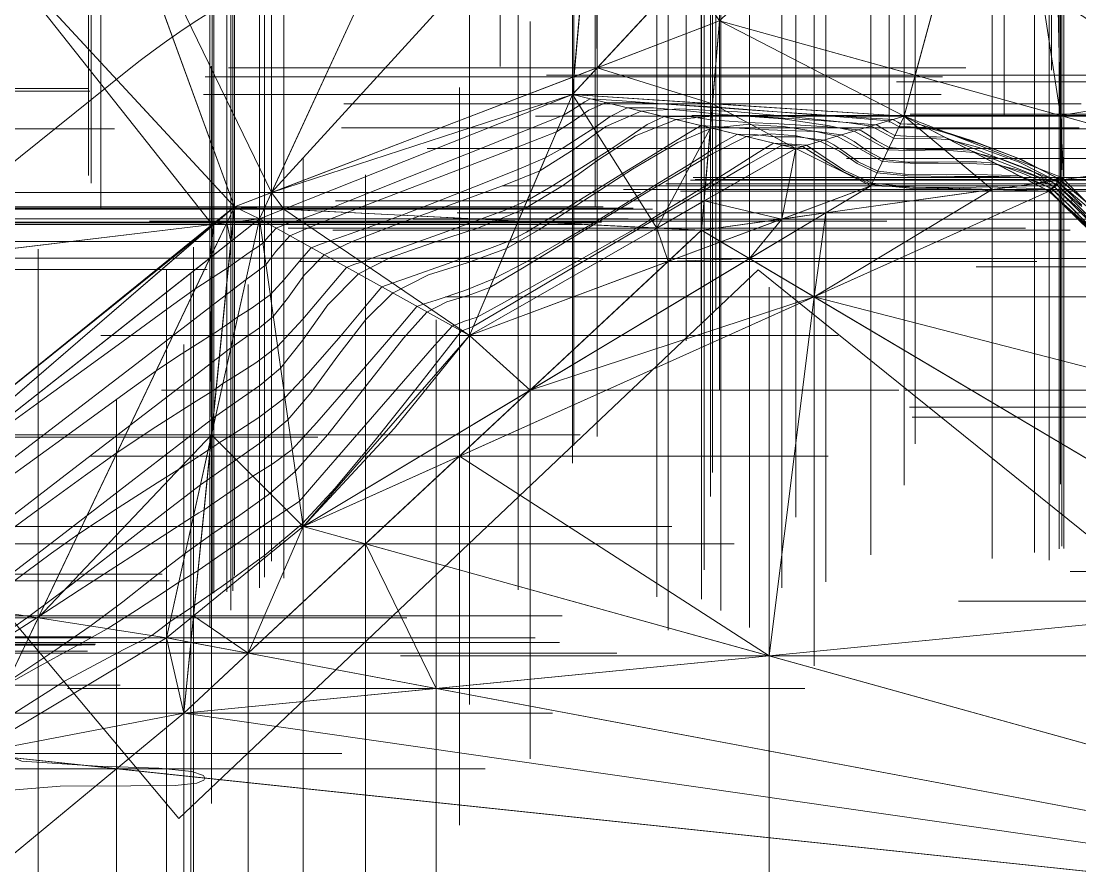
# Model space of a CAD drawing. Header units: metres. Extents: x 7511918 to 7512107, y 4692231 to 4692386.
# Drawn here: x 7511978.23 to 7511986.84, y 4692313.82 to 4692320.69 of the extents above; entities that cross this region are included whole.
import ezdxf

# ---------------------------------------------------------------- set-up
doc = ezdxf.new("R2010")
doc.units = ezdxf.units.M
for name, color, linetype, lineweight in [('E4', 36, 'Continuous', 0), ('germimi  modeli pikat', 1, 'Continuous', 0), ('germimi modeli izo hipse', 11, 'Continuous', 0), ('germimi modeli izo hipse krysore', 11, 'Continuous', 0), ('germimi modeli trek', 1, 'Continuous', 0), ('parcela', 7, 'Continuous', 0), ('terreni  pikat modelit', 133, 'Continuous', 0), ('terreni trek modelit', 132, 'Continuous', 0), ('Themel pllaka o3 ferizaj pikat', 30, 'Continuous', 0), ('vellimi  izo kryesore', 97, 'Continuous', 0), ('vellimi  pikat', 97, 'Continuous', 0), ('vellimi  trek', 97, 'Continuous', 0), ('vellimi izo themelore', 97, 'Continuous', 0)]:
    doc.layers.add(name, color=color, linetype=linetype, lineweight=lineweight)

msp = doc.modelspace()

# ---------------------------------------------------------------- linework, layer by layer
at = {"layer": 'E4'}
msp.add_polyline3d([(7512012.032, 4692334.332, 618.387), (7512009.997, 4692330.538, 619.22), (7512005.204, 4692322.547, 618.345), (7512001.173, 4692316.843, 617.406), (7511996.5451, 4692311.6091, 617.388), (7511995.663, 4692310.738, 617.385), (7511992.919, 4692313.141, 617.105), (7511988.848, 4692317.286, 617.154), (7511986.595, 4692319.31, 617.136), (7511985.142, 4692319.354, 617.124), (7511984.532, 4692319.659, 617.397), (7511981.876, 4692318.136, 617.237), (7511981.267, 4692317.383, 617.248), (7511980.523, 4692316.584, 617.059), (7511979.412, 4692315.677, 617.239), (7511977.839, 4692314.736, 616.985), (7511974.824, 4692312.406, 616.871), (7511973.327, 4692311.699, 616.822)], dxfattribs=at)
at = {"layer": 'germimi  modeli pikat', "color": 1, "linetype": 'Continuous', "lineweight": 0}
for p, q in [((7511982.714, 4692319.248, 611.042), (7511982.714, 4692320.948, 611.042)), ((7511985.413, 4692319.07, 611.097), (7511985.413, 4692320.77, 611.097)), ((7511984.532, 4692318.809, 617.397), (7511984.532, 4692320.509, 617.397)), ((7511985.142, 4692318.504, 617.124), (7511985.142, 4692320.204, 617.124)), ((7511986.6967, 4692318.5731, 611.118), (7511986.6967, 4692320.2731, 611.118)), ((7511986.595, 4692318.46, 617.136), (7511986.595, 4692320.16, 617.136)), ((7511981.864, 4692320.098, 611.042), (7511983.564, 4692320.098, 611.042)), ((7511980.168, 4692318.235, 611.116), (7511980.168, 4692319.935, 611.116)), ((7511984.563, 4692319.92, 611.097), (7511986.263, 4692319.92, 611.097)), ((7511983.682, 4692319.659, 617.397), (7511985.382, 4692319.659, 617.397)), ((7511985.8467, 4692319.4231, 611.118), (7511987.5467, 4692319.4231, 611.118)), ((7511984.292, 4692319.354, 617.124), (7511985.992, 4692319.354, 617.124)), ((7511985.745, 4692319.31, 617.136), (7511987.445, 4692319.31, 617.136)), ((7511979.318, 4692319.085, 611.116), (7511981.018, 4692319.085, 611.116)), ((7511981.876, 4692317.286, 617.237), (7511981.876, 4692318.986, 617.237)), ((7511981.026, 4692318.136, 617.237), (7511982.726, 4692318.136, 617.237)), ((7511980.523, 4692315.734, 617.059), (7511980.523, 4692317.434, 617.059)), ((7511979.673, 4692316.584, 617.059), (7511981.373, 4692316.584, 617.059)), ((7511979.412, 4692314.827, 617.239), (7511979.412, 4692316.527, 617.239)), ((7511978.562, 4692315.677, 617.239), (7511980.262, 4692315.677, 617.239)), ((7511976.989, 4692314.736, 616.985), (7511978.689, 4692314.736, 616.985))]:
    msp.add_line(p, q, dxfattribs=at)
at = {"layer": 'germimi modeli izo hipse', "color": 11, "linetype": 'Continuous', "lineweight": 0, "elevation": 615}
msp.add_lwpolyline([(7511978.0295, 4692315.667), (7511978.291, 4692315.8513), (7511978.6118, 4692316.0906), (7511979.018, 4692316.4037), (7511979.4101, 4692316.7086), (7511979.6884, 4692316.9232), (7511979.9342, 4692317.0963), (7511980.1707, 4692317.2603), (7511980.4, 4692317.4505), (7511980.5897, 4692317.6743), (7511980.8069, 4692317.9721), (7511981.0337, 4692318.2672), (7511981.2518, 4692318.4828), (7511981.5448, 4692318.6315), (7511981.859, 4692318.7269), (7511982.1786, 4692318.8445), (7511982.4413, 4692318.9977), (7511982.8052, 4692319.2328), (7511983.2045, 4692319.4892), (7511983.5735, 4692319.7066), (7511983.8463, 4692319.8246), (7511984.1286, 4692319.8539), (7511984.4307, 4692319.837), (7511984.6958, 4692319.7974), (7511984.8672, 4692319.7583), (7511985.0523, 4692319.6549), (7511985.2375, 4692319.5535), (7511985.5065, 4692319.5366), (7511985.8904, 4692319.5394), (7511986.1769, 4692319.5258), (7511986.3374, 4692319.4858), (7511986.4875, 4692319.4292), (7511986.6311, 4692319.3501), (7511986.8261, 4692319.1749), (7511987.1511, 4692318.8457)], dxfattribs=at)
at = {"layer": 'germimi modeli izo hipse krysore', "color": 11, "linetype": 'Continuous', "lineweight": 0}
for points, elevation in [([(7511977.647, 4692316.7421), (7511978.4261, 4692317.34), (7511979.2047, 4692317.9375), (7511979.8074, 4692318.4001), (7511980.0589, 4692318.593), (7511980.1411, 4692318.6517), (7511980.2208, 4692318.713), (7511980.3003, 4692318.8205), (7511980.4147, 4692318.9479), (7511980.6558, 4692319.0506), (7511981.169, 4692319.2494), (7511981.7786, 4692319.4815), (7511982.3089, 4692319.6841), (7511982.5844, 4692319.7946), (7511982.721, 4692319.8801), (7511982.8478, 4692319.9701), (7511982.9881, 4692320.0318), (7511983.2856, 4692320.0307), (7511983.8612, 4692319.996), (7511984.518, 4692319.9469), (7511985.0588, 4692319.9027), (7511985.2867, 4692319.8826), (7511985.3724, 4692319.8352), (7511985.4664, 4692319.8347), (7511985.5897, 4692319.8288), (7511985.733, 4692319.7899), (7511986.0262, 4692319.6973), (7511986.3742, 4692319.5648), (7511986.6818, 4692319.4065), (7511986.9441, 4692319.1812)], 612), ([(7511978.0154, 4692316.5605), (7511978.6233, 4692317.0276), (7511979.2287, 4692317.4933), (7511979.7076, 4692317.8616), (7511979.9354, 4692318.0364), (7511980.0546, 4692318.1203), (7511980.1693, 4692318.1999), (7511980.2805, 4692318.2922), (7511980.3963, 4692318.4392), (7511980.5307, 4692318.6281), (7511980.6937, 4692318.7929), (7511980.9164, 4692318.9002), (7511981.3019, 4692319.048), (7511981.7516, 4692319.2106), (7511982.1669, 4692319.3624), (7511982.4491, 4692319.4779), (7511982.7283, 4692319.6526), (7511982.9875, 4692319.8365), (7511983.2741, 4692319.9627), (7511983.5862, 4692319.9801), (7511984.0577, 4692319.956), (7511984.5603, 4692319.911), (7511984.9661, 4692319.8658), (7511985.1469, 4692319.8412), (7511985.2371, 4692319.7909), (7511985.3274, 4692319.7413), (7511985.4302, 4692319.7397), (7511985.6063, 4692319.7428), (7511985.7855, 4692319.7278), (7511986.0224, 4692319.6653), (7511986.3499, 4692319.5484), (7511986.6649, 4692319.3877), (7511986.897, 4692319.1881)], 613), ([(7511978.0743, 4692316.1424), (7511978.5513, 4692316.5081), (7511979.0884, 4692316.9223), (7511979.553, 4692317.2809), (7511979.8119, 4692317.4798), (7511979.9944, 4692317.6083), (7511980.17, 4692317.7301), (7511980.3403, 4692317.8713), (7511980.5175, 4692318.0965), (7511980.7231, 4692318.3856), (7511980.9727, 4692318.6379), (7511981.2346, 4692318.7728), (7511981.5751, 4692318.8912), (7511981.9498, 4692319.0137), (7511982.3139, 4692319.1612), (7511982.6349, 4692319.3535), (7511982.9299, 4692319.5683), (7511983.2285, 4692319.7626), (7511983.5602, 4692319.8937), (7511983.9738, 4692319.9309), (7511984.4256, 4692319.9001), (7511984.8064, 4692319.8426), (7511985.007, 4692319.7997), (7511985.1447, 4692319.7229), (7511985.2825, 4692319.6474), (7511985.4543, 4692319.6407), (7511985.7154, 4692319.6476), (7511985.9812, 4692319.6268), (7511986.2144, 4692319.5685), (7511986.4359, 4692319.4853), (7511986.648, 4692319.3689), (7511986.8585, 4692319.1853)], 614), ([(7511978.1128, 4692315.3133), (7511978.4953, 4692315.5691), (7511978.7917, 4692315.7734), (7511979.0558, 4692315.9703), (7511979.3042, 4692316.1649), (7511979.565, 4692316.3666), (7511979.7813, 4692316.5201), (7511980.0092, 4692316.6749), (7511980.2387, 4692316.8413), (7511980.4597, 4692317.0297), (7511980.7257, 4692317.3309), (7511981.0446, 4692317.7385), (7511981.3389, 4692318.1162), (7511981.5308, 4692318.3278), (7511981.6928, 4692318.41), (7511981.8666, 4692318.4628), (7511982.0433, 4692318.5278), (7511982.309, 4692318.6836), (7511982.7976, 4692318.9832), (7511983.3624, 4692319.3276), (7511983.8563, 4692319.618), (7511984.1324, 4692319.7555), (7511984.3349, 4692319.7778), (7511984.5383, 4692319.7603), (7511984.7274, 4692319.7169), (7511984.8872, 4692319.6379), (7511985.0326, 4692319.5363), (7511985.1925, 4692319.4596), (7511985.4419, 4692319.4356), (7511985.823, 4692319.4292), (7511986.184, 4692319.4293), (7511986.3727, 4692319.4247), (7511986.4974, 4692319.3871), (7511986.6142, 4692319.3314), (7511986.7623, 4692319.1915), (7511987.022, 4692318.9261)], 616), ([(7511978.1174, 4692315.0305), (7511978.5804, 4692315.3249), (7511979.0592, 4692315.5787), (7511979.2923, 4692315.6956), (7511979.3671, 4692315.7525), (7511979.4415, 4692315.81), (7511979.5744, 4692315.8986), (7511979.8631, 4692316.0958), (7511980.2105, 4692316.3498), (7511980.5195, 4692316.6088), (7511980.7845, 4692316.8959), (7511981.1192, 4692317.2981), (7511981.4504, 4692317.7131), (7511981.705, 4692318.0388), (7511981.8099, 4692318.1727), (7511981.8585, 4692318.1925), (7511981.9081, 4692318.2111), (7511982.1705, 4692318.3658), (7511982.7881, 4692318.7307), (7511983.5255, 4692319.1657), (7511984.1474, 4692319.5309), (7511984.4184, 4692319.6864), (7511984.5029, 4692319.6866), (7511984.5875, 4692319.6754), (7511984.6981, 4692319.6044), (7511984.914, 4692319.47), (7511985.1476, 4692319.3656), (7511985.4567, 4692319.3355), (7511985.9306, 4692319.3256), (7511986.3681, 4692319.3252), (7511986.5684, 4692319.3237), (7511986.6246, 4692319.2802), (7511986.6785, 4692319.2312), (7511986.8948, 4692319.0204)], 617), ([(7511977.9467, 4692314.4233), (7511978.5463, 4692314.4697), (7511979.121, 4692314.4734), (7511979.4835, 4692314.4765), (7511979.6592, 4692314.4944), (7511979.7163, 4692314.5192), (7511979.724, 4692314.5366), (7511979.7117, 4692314.5585), (7511979.6191, 4692314.5906), (7511979.3483, 4692314.6173), (7511978.8492, 4692314.6347), (7511978.2351, 4692314.6736), (7511977.9319, 4692314.7916)], 617)]:
    msp.add_lwpolyline(points, dxfattribs=dict(at, elevation=elevation))
at = {"layer": 'germimi modeli trek', "color": 1, "linetype": 'Continuous', "lineweight": 0}
for points in [[(7511969.891, 4692322.577, 609.961), (7511973.892, 4692318.708, 610.159), (7511983.234, 4692325.844, 609.9)], [(7511983.21, 4692325.673, 610.945), (7511983.234, 4692325.844, 609.9), (7511973.892, 4692318.708, 610.159)], [(7511983.21, 4692325.673, 610.945), (7511973.892, 4692318.708, 610.159), (7511974.201, 4692318.371, 611.262)], [(7511974.201, 4692318.371, 611.262), (7511980.168, 4692319.085, 611.116), (7511983.21, 4692325.673, 610.945)], [(7511982.714, 4692320.098, 611.042), (7511983.21, 4692325.673, 610.945), (7511980.168, 4692319.085, 611.116)], [(7511986.591, 4692324.265, 611.156), (7511983.21, 4692325.673, 610.945), (7511982.714, 4692320.098, 611.042)], [(7511999.477, 4692317.611, 611.065), (7511986.95, 4692324.418, 610.082), (7511986.591, 4692324.265, 611.156)], [(7511986.591, 4692324.265, 611.156), (7511982.714, 4692320.098, 611.042), (7511985.413, 4692319.92, 611.097)], [(7511986.591, 4692324.265, 611.156), (7511985.413, 4692319.92, 611.097), (7511986.6967, 4692319.4231, 611.118)], [(7511986.591, 4692324.265, 611.156), (7511986.6967, 4692319.4231, 611.118), (7511990.212, 4692315.898, 611.247)], [(7511986.591, 4692324.265, 611.156), (7511990.212, 4692315.898, 611.247), (7511999.477, 4692317.611, 611.065)], [(7511981.876, 4692318.136, 617.237), (7511982.714, 4692320.098, 611.042), (7511980.168, 4692319.085, 611.116)], [(7511981.876, 4692318.136, 617.237), (7511984.532, 4692319.659, 617.397), (7511982.714, 4692320.098, 611.042)], [(7511984.532, 4692319.659, 617.397), (7511985.413, 4692319.92, 611.097), (7511982.714, 4692320.098, 611.042)], [(7511984.532, 4692319.659, 617.397), (7511985.142, 4692319.354, 617.124), (7511985.413, 4692319.92, 611.097)], [(7511985.142, 4692319.354, 617.124), (7511986.595, 4692319.31, 617.136), (7511985.413, 4692319.92, 611.097)], [(7511986.595, 4692319.31, 617.136), (7511986.6967, 4692319.4231, 611.118), (7511985.413, 4692319.92, 611.097)], [(7511981.876, 4692318.136, 617.237), (7511985.142, 4692319.354, 617.124), (7511984.532, 4692319.659, 617.397)], [(7511986.595, 4692319.31, 617.136), (7511990.212, 4692315.898, 611.247), (7511986.6967, 4692319.4231, 611.118)], [(7511985.142, 4692319.354, 617.124), (7511980.523, 4692316.584, 617.059), (7511986.595, 4692319.31, 617.136)], [(7511985.142, 4692319.354, 617.124), (7511981.876, 4692318.136, 617.237), (7511980.523, 4692316.584, 617.059)], [(7511986.595, 4692319.31, 617.136), (7511980.523, 4692316.584, 617.059), (7511992.919, 4692313.141, 617.105)], [(7511992.919, 4692313.141, 617.105), (7511990.212, 4692315.898, 611.247), (7511986.595, 4692319.31, 617.136)], [(7511980.168, 4692319.085, 611.116), (7511974.201, 4692318.371, 611.262), (7511976.434, 4692316.14, 611.291)], [(7511979.412, 4692315.677, 617.239), (7511980.168, 4692319.085, 611.116), (7511976.434, 4692316.14, 611.291)], [(7511979.412, 4692315.677, 617.239), (7511980.523, 4692316.584, 617.059), (7511980.168, 4692319.085, 611.116)], [(7511980.523, 4692316.584, 617.059), (7511981.876, 4692318.136, 617.237), (7511980.168, 4692319.085, 611.116)], [(7511980.523, 4692316.584, 617.059), (7511979.412, 4692315.677, 617.239), (7511992.919, 4692313.141, 617.105)], [(7511977.839, 4692314.736, 616.985), (7511979.412, 4692315.677, 617.239), (7511976.434, 4692316.14, 611.291)], [(7511977.839, 4692314.736, 616.985), (7511992.919, 4692313.141, 617.105), (7511979.412, 4692315.677, 617.239)], [(7511977.839, 4692314.736, 616.985), (7511974.168, 4692310.615, 617.123), (7511992.919, 4692313.141, 617.105)]]:
    msp.add_3dface(points, dxfattribs=at)
at = {"layer": 'parcela', "elevation": 609.752}
msp.add_lwpolyline([(7512014.001, 4692331.061), (7512007.601, 4692322.736), (7511996.728, 4692308.593), (7511996.478, 4692308.808), (7511984.225, 4692318.67), (7511979.511, 4692314.209), (7511960.838, 4692336.459), (7511966.627, 4692340.808), (7511982.769, 4692353.148), (7511985.853, 4692355.253), (7512004.361, 4692337.945), (7512007.31, 4692335.187), (7512013.22, 4692331.467), (7512014.001, 4692331.061)], dxfattribs=at)
at = {"layer": 'terreni  pikat modelit', "color": 133, "linetype": 'Continuous', "lineweight": 0}
for p, q in [((7511983.911, 4692319.846, 617.448), (7511983.911, 4692321.546, 617.448)), ((7511979.964, 4692318.334, 617.566), (7511979.964, 4692320.034, 617.566)), ((7511983.766, 4692318.143, 617.973), (7511983.766, 4692319.843, 617.973)), ((7511979.114, 4692319.184, 617.566), (7511980.814, 4692319.184, 617.566)), ((7511982.916, 4692318.993, 617.973), (7511984.616, 4692318.993, 617.973)), ((7511976.793, 4692317.311, 617.22), (7511978.493, 4692317.311, 617.22)), ((7511979.552, 4692314.214, 617.427), (7511979.552, 4692315.914, 617.427)), ((7511978.702, 4692315.064, 617.427), (7511980.402, 4692315.064, 617.427)), ((7511976.989, 4692314.736, 616.985), (7511978.689, 4692314.736, 616.985))]:
    msp.add_line(p, q, dxfattribs=at)
at = {"layer": 'terreni trek modelit', "color": 132, "linetype": 'Continuous', "lineweight": 0}
for points in [[(7511974.176, 4692335.037, 618.81), (7511967.613, 4692332.517, 617.572), (7511979.964, 4692319.184, 617.566)], [(7511974.176, 4692335.037, 618.81), (7511979.964, 4692319.184, 617.566), (7511983.911, 4692320.696, 617.448)], [(7511983.911, 4692320.696, 617.448), (7511987.945, 4692319.578, 617.887), (7511996.72, 4692333.022, 618.474)], [(7511967.613, 4692332.517, 617.572), (7511977.643, 4692317.311, 617.22), (7511979.964, 4692319.184, 617.566)], [(7511979.964, 4692319.184, 617.566), (7511983.766, 4692318.993, 617.973), (7511983.911, 4692320.696, 617.448)], [(7511983.911, 4692320.696, 617.448), (7511983.766, 4692318.993, 617.973), (7511987.945, 4692319.578, 617.887)], [(7511987.945, 4692319.578, 617.887), (7511983.766, 4692318.993, 617.973), (7511988.857, 4692315.976, 617.264)], [(7511979.964, 4692319.184, 617.566), (7511977.643, 4692317.311, 617.22), (7511971.055, 4692311.509, 616.616)], [(7511971.055, 4692311.509, 616.616), (7511977.839, 4692314.736, 616.985), (7511979.964, 4692319.184, 617.566)], [(7511977.839, 4692314.736, 616.985), (7511979.552, 4692315.064, 617.427), (7511979.964, 4692319.184, 617.566)], [(7511979.964, 4692319.184, 617.566), (7511979.552, 4692315.064, 617.427), (7511983.766, 4692318.993, 617.973)], [(7511988.857, 4692315.976, 617.264), (7511983.766, 4692318.993, 617.973), (7511979.552, 4692315.064, 617.427)], [(7511992.919, 4692313.141, 617.105), (7511988.857, 4692315.976, 617.264), (7511979.552, 4692315.064, 617.427)], [(7511979.552, 4692315.064, 617.427), (7511977.839, 4692314.736, 616.985), (7511974.168, 4692310.615, 617.123)], [(7511992.919, 4692313.141, 617.105), (7511979.552, 4692315.064, 617.427), (7511974.168, 4692310.615, 617.123)]]:
    msp.add_3dface(points, dxfattribs=at)
at = {"layer": 'Themel pllaka o3 ferizaj pikat', "elevation": 609.752, "flags": 128}
msp.add_lwpolyline([(7512009.128, 4692333.136), (7511999.0665, 4692317.8532), (7511996.7, 4692314.26), (7511986.973, 4692320.665, 0.158744), (7511982.9722, 4692321.7613, 0.158634), (7511979.093, 4692320.292), (7511976.341, 4692318.082), (7511974.7755, 4692320.0312), (7511963.942, 4692333.519), (7511984.035, 4692349.657)], format="xyb", close=True, dxfattribs=at)
at = {"layer": 'vellimi  izo kryesore', "color": 97, "linetype": 'Continuous', "lineweight": 0}
for points, elevation in [([(7511977.7869, 4692317.1679), (7511978.3869, 4692317.6033), (7511978.9881, 4692318.0398), (7511979.4533, 4692318.3774), (7511979.645, 4692318.5163), (7511979.7056, 4692318.5557), (7511979.7664, 4692318.5947), (7511979.8372, 4692318.6402), (7511979.9147, 4692318.6905), (7511980.0199, 4692318.7649), (7511980.1115, 4692318.8302), (7511980.1541, 4692318.8587), (7511980.196, 4692318.8879), (7511980.244, 4692318.9461), (7511980.3027, 4692319.0102), (7511980.3905, 4692319.0445), (7511980.4919, 4692319.0782), (7511980.588, 4692319.1124), (7511980.6854, 4692319.1478), (7511980.903, 4692319.2341), (7511981.3861, 4692319.4266), (7511981.956, 4692319.6541), (7511982.4342, 4692319.8454), (7511982.642, 4692319.9293), (7511982.7108, 4692319.9706), (7511982.7709, 4692320.0082), (7511982.8151, 4692320.0368), (7511982.86, 4692320.0627), (7511983.1207, 4692320.0458), (7511983.5944, 4692320.0116), (7511983.8511, 4692319.9927), (7511983.9182, 4692319.9882), (7511984.1393, 4692319.9735), (7511984.6215, 4692319.9414), (7511985.1036, 4692319.9091), (7511985.3246, 4692319.8938), (7511985.3246, 4692319.8938), (7511985.3321, 4692319.8898), (7511985.3624, 4692319.8717), (7511985.384, 4692319.8595), (7511985.4378, 4692319.8573), (7511985.49, 4692319.856), (7511985.5401, 4692319.8544), (7511985.6673, 4692319.8178), (7511985.9711, 4692319.7205), (7511986.3404, 4692319.5805), (7511986.6642, 4692319.4157), (7511986.9671, 4692319.1625)], -6), ([(7511977.9425, 4692316.4101), (7511978.365, 4692316.7197), (7511978.7521, 4692317.0018), (7511979.009, 4692317.185), (7511979.3237, 4692317.393), (7511979.6306, 4692317.5889), (7511979.7752, 4692317.6801), (7511979.823, 4692317.7126), (7511979.8708, 4692317.7453), (7511979.9597, 4692317.7996), (7511980.1395, 4692317.916), (7511980.3151, 4692318.0489), (7511980.5204, 4692318.2694), (7511980.7559, 4692318.5487), (7511980.876, 4692318.6916), (7511980.9352, 4692318.7146), (7511980.9963, 4692318.7348), (7511981.1356, 4692318.7845), (7511981.4364, 4692318.892), (7511981.7596, 4692319.0081), (7511981.966, 4692319.0834), (7511982.1581, 4692319.1542), (7511982.3454, 4692319.235), (7511982.5379, 4692319.3464), (7511982.7907, 4692319.5043), (7511983.005, 4692319.6386), (7511983.1672, 4692319.7482), (7511983.3228, 4692319.8537), (7511983.4609, 4692319.9176), (7511983.6641, 4692319.9181), (7511983.8424, 4692319.8907), (7511983.9897, 4692319.8807), (7511984.1369, 4692319.8709), (7511984.3945, 4692319.858), (7511984.7915, 4692319.8357), (7511985.0422, 4692319.8101), (7511985.0422, 4692319.8101), (7511985.067, 4692319.8007), (7511985.1168, 4692319.7725), (7511985.1919, 4692319.7199), (7511985.2915, 4692319.6663), (7511985.433, 4692319.6524), (7511985.6183, 4692319.651), (7511985.7362, 4692319.6517), (7511985.8417, 4692319.6512), (7511985.9461, 4692319.6449), (7511986.1299, 4692319.5769), (7511986.4248, 4692319.4599), (7511986.5818, 4692319.3968), (7511986.6495, 4692319.3706), (7511986.7673, 4692319.2542), (7511987.0434, 4692318.9797)], -4), ([(7511978.0601, 4692316.0576), (7511978.2653, 4692316.21), (7511978.4763, 4692316.3666), (7511978.691, 4692316.5193), (7511979.0172, 4692316.7352), (7511979.3351, 4692316.938), (7511979.5161, 4692317.0525), (7511979.6556, 4692317.1426), (7511979.7508, 4692317.2041), (7511979.7965, 4692317.2348), (7511979.8422, 4692317.2656), (7511979.9472, 4692317.3296), (7511980.1635, 4692317.4696), (7511980.3746, 4692317.6294), (7511980.5684, 4692317.8335), (7511980.8297, 4692318.1357), (7511981.0605, 4692318.4104), (7511981.1627, 4692318.5323), (7511981.2485, 4692318.5631), (7511981.3885, 4692318.6122), (7511981.6954, 4692318.7205), (7511982.0181, 4692318.8361), (7511982.2054, 4692318.9071), (7511982.3419, 4692318.979), (7511982.475, 4692319.0579), (7511982.6313, 4692319.1525), (7511982.8729, 4692319.3008), (7511983.1221, 4692319.4538), (7511983.3874, 4692319.6167), (7511983.6435, 4692319.7739), (7511983.7614, 4692319.8451), (7511983.8381, 4692319.8397), (7511983.9902, 4692319.8294), (7511984.2463, 4692319.8123), (7511984.4512, 4692319.8054), (7511984.705, 4692319.7953), (7511984.901, 4692319.7683), (7511984.901, 4692319.7683), (7511984.939, 4692319.754), (7511985.0085, 4692319.7149), (7511985.1051, 4692319.6443), (7511985.2452, 4692319.5696), (7511985.443, 4692319.5484), (7511985.6895, 4692319.5477), (7511985.8592, 4692319.5496), (7511986.0053, 4692319.5504), (7511986.1491, 4692319.5401), (7511986.3737, 4692319.4585), (7511986.5406, 4692319.3873), (7511986.6327, 4692319.3519), (7511986.7608, 4692319.2258), (7511987.0365, 4692318.9511)], -3), ([(7511978.0756, 4692315.6593), (7511978.3558, 4692315.8412), (7511978.7022, 4692316.0644), (7511979.1221, 4692316.3363), (7511979.4778, 4692316.5671), (7511979.6316, 4692316.667), (7511979.6746, 4692316.6936), (7511979.7176, 4692316.7202), (7511979.7996, 4692316.7762), (7511979.964, 4692316.8885), (7511980.1154, 4692316.9921), (7511980.2791, 4692317.0961), (7511980.4342, 4692317.2099), (7511980.6353, 4692317.4295), (7511980.979, 4692317.8247), (7511981.304, 4692318.2033), (7511981.4494, 4692318.373), (7511981.5007, 4692318.3915), (7511981.6068, 4692318.4255), (7511981.8382, 4692318.5044), (7511982.073, 4692318.5972), (7511982.3346, 4692318.7336), (7511982.641, 4692318.9086), (7511982.8622, 4692319.0384), (7511982.9904, 4692319.1152), (7511983.112, 4692319.1904), (7511983.2391, 4692319.269), (7511983.4092, 4692319.3731), (7511983.5893, 4692319.4833), (7511983.6852, 4692319.542), (7511983.7525, 4692319.5832), (7511983.8198, 4692319.6244), (7511983.9179, 4692319.6969), (7511984.0573, 4692319.7736), (7511984.1998, 4692319.7733), (7511984.3556, 4692319.7536), (7511984.5431, 4692319.7529), (7511984.7598, 4692319.7265), (7511984.7598, 4692319.7265), (7511984.7866, 4692319.7167), (7511984.8408, 4692319.6891), (7511984.9239, 4692319.6335), (7511985.0402, 4692319.551), (7511985.199, 4692319.473), (7511985.4475, 4692319.446), (7511985.7582, 4692319.4453), (7511985.9823, 4692319.4474), (7511986.2068, 4692319.4418), (7511986.3521, 4692319.4354), (7511986.4296, 4692319.4069), (7511986.4994, 4692319.3779), (7511986.5583, 4692319.3566), (7511986.6158, 4692319.3331), (7511986.6906, 4692319.2609), (7511986.8408, 4692319.1105), (7511986.9967, 4692318.9545)], -2), ([(7511978.1054, 4692315.2937), (7511978.3527, 4692315.4325), (7511978.6613, 4692315.6009), (7511978.9281, 4692315.7522), (7511979.167, 4692315.9024), (7511979.3945, 4692316.0517), (7511979.5124, 4692316.1298), (7511979.5904, 4692316.1779), (7511979.6682, 4692316.2263), (7511979.8651, 4692316.3604), (7511980.2021, 4692316.591), (7511980.3886, 4692316.7186), (7511980.4417, 4692316.7539), (7511980.4937, 4692316.7904), (7511980.624, 4692316.9402), (7511980.9249, 4692317.2884), (7511981.285, 4692317.7041), (7511981.5926, 4692318.0563), (7511981.7361, 4692318.2138), (7511981.8363, 4692318.253), (7511981.9406, 4692318.2873), (7511982.1624, 4692318.4092), (7511982.6068, 4692318.6578), (7511983.0453, 4692318.904), (7511983.2495, 4692319.0189), (7511983.3029, 4692319.0515), (7511983.3562, 4692319.0842), (7511983.4172, 4692319.1216), (7511983.4825, 4692319.1615), (7511983.6054, 4692319.2364), (7511983.7967, 4692319.3538), (7511983.9872, 4692319.4742), (7511984.2268, 4692319.6261), (7511984.3516, 4692319.7026), (7511984.4079, 4692319.7003), (7511984.465, 4692319.695), (7511984.5381, 4692319.6921), (7511984.6186, 4692319.6846), (7511984.7221, 4692319.6145), (7511984.9287, 4692319.4806), (7511985.1527, 4692319.3764), (7511985.4856, 4692319.3426), (7511985.894, 4692319.3407), (7511986.1053, 4692319.3453), (7511986.1772, 4692319.3429), (7511986.2491, 4692319.3406), (7511986.4069, 4692319.3368), (7511986.5503, 4692319.3331), (7511986.5989, 4692319.3144), (7511986.633, 4692319.2808), (7511986.6712, 4692319.2426), (7511986.7134, 4692319.2005), (7511986.7584, 4692319.1558), (7511986.9374, 4692318.9819)], -1)]:
    msp.add_lwpolyline(points, dxfattribs=dict(at, elevation=elevation))
at = {"layer": 'vellimi  pikat', "color": 97, "linetype": 'Continuous', "lineweight": 0}
for p, q in [((7511982.126, 4692320.3255, -6.6918), (7511982.126, 4692326.3255, -6.6918)), ((7511986.6122, 4692320.2953, -6.516), (7511986.6122, 4692326.2953, -6.516)), ((7511986.2278, 4692319.9255, -6.4958), (7511986.2278, 4692325.9255, -6.4958)), ((7511985.2931, 4692319.87, -6.479), (7511985.2931, 4692325.87, -6.479)), ((7511978.7758, 4692319.4385, -7.7978), (7511978.7758, 4692325.4385, -7.7978)), ((7511978.7987, 4692319.3757, -7.2436), (7511978.7987, 4692325.3757, -7.2436)), ((7511978.8771, 4692319.1611, -6.7021), (7511978.8771, 4692325.1611, -6.7021)), ((7511982.8997, 4692319.1857, -6.5838), (7511982.8997, 4692325.1857, -6.5838)), ((7511983.8805, 4692318.3518, -6.4424), (7511983.8805, 4692324.3518, -6.4424)), ((7511983.7611, 4692318.2235, -6.4278), (7511983.7611, 4692324.2235, -6.4278)), ((7511983.6408, 4692318.0941, -6.4166), (7511983.6408, 4692324.0941, -6.4166)), ((7511983.911, 4692317.696, -6.3763), (7511983.911, 4692323.696, -6.3763)), ((7511982.9156, 4692317.3147, -6.4298), (7511982.9156, 4692323.3147, -6.4298)), ((7511982.7268, 4692317.2424, -6.4439), (7511982.7268, 4692323.2424, -6.4439)), ((7511985.5037, 4692317.2546, -6.5198), (7511985.5037, 4692323.2546, -6.5198)), ((7511982.714, 4692317.098, -6.4859), (7511982.714, 4692323.098, -6.4859)), ((7511983.8537, 4692317.0228, -6.5903), (7511983.8537, 4692323.0228, -6.5903)), ((7511985.413, 4692316.92, -6.6261), (7511985.413, 4692322.92, -6.6261)), ((7511986.6857, 4692316.927, -6.628), (7511986.6857, 4692322.927, -6.628)), ((7511983.837, 4692316.8268, -2.7484), (7511983.837, 4692322.8268, -2.7484)), ((7511984.532, 4692316.659, -0.3869), (7511984.532, 4692322.659, -0.3869)), ((7511985.142, 4692316.354, -0.7684), (7511985.142, 4692322.354, -0.7684)), ((7511986.4746, 4692316.3722, -1.3966), (7511986.4746, 4692322.3722, -1.3966)), ((7511986.6763, 4692316.4004, -5.5866), (7511986.6763, 4692322.4004, -5.5866)), ((7511986.6967, 4692316.4231, -6.7885), (7511986.6967, 4692322.4231, -6.7885)), ((7511986.7141, 4692316.4057, -6.7937), (7511986.7141, 4692322.4057, -6.7937)), ((7511980.2674, 4692316.3002, -6.4465), (7511980.2674, 4692322.3002, -6.4465)), ((7511986.1309, 4692316.3241, -0.7922), (7511986.1309, 4692322.3241, -0.7922)), ((7511986.595, 4692316.31, -0.766), (7511986.595, 4692322.31, -0.766)), ((7511979.964, 4692316.184, -6.4469), (7511979.964, 4692322.184, -6.4469)), ((7511983.7863, 4692316.2314, -0.5474), (7511983.7863, 4692322.2314, -0.5474)), ((7511980.2081, 4692316.1717, -6.4784), (7511980.2081, 4692322.1717, -6.4784)), ((7511980.3661, 4692316.1638, -6.4988), (7511980.3661, 4692322.1638, -6.4988)), ((7511984.7757, 4692316.1343, -0.8334), (7511984.7757, 4692322.1343, -0.8334)), ((7511979.7844, 4692316.0391, -6.4138), (7511979.7844, 4692322.0391, -6.4138)), ((7511979.7976, 4692316.0407, -6.4232), (7511979.7976, 4692322.0407, -6.4232)), ((7511979.9015, 4692316.0531, -6.4264), (7511979.9015, 4692322.0531, -6.4264)), ((7511979.9515, 4692316.0591, -6.4405), (7511979.9515, 4692322.0591, -6.4405)), ((7511980.168, 4692316.085, -6.4698), (7511980.168, 4692322.085, -6.4698)), ((7511982.2741, 4692316.068, -3.5189), (7511982.2741, 4692322.068, -3.5189)), ((7511983.4024, 4692316.0113, -0.6051), (7511983.4024, 4692322.0113, -0.6051)), ((7511984.4192, 4692316.0844, -0.8105), (7511984.4192, 4692322.0844, -0.8105)), ((7511983.766, 4692315.993, -0.7294), (7511983.766, 4692321.993, -0.7294)), ((7511979.9358, 4692315.9019, -6.4296), (7511979.9358, 4692321.9019, -6.4296)), ((7511983.9236, 4692315.8996, -0.7849), (7511983.9236, 4692321.8996, -0.7849)), ((7511979.7648, 4692315.767, -6.3766), (7511979.7648, 4692321.767, -6.3766)), ((7511984.1553, 4692315.7623, -0.8087), (7511984.1553, 4692321.7623, -0.8087)), ((7511983.494, 4692315.7394, -0.7567), (7511983.494, 4692321.7394, -0.7567)), ((7511984.681, 4692315.4507, -0.7338), (7511984.681, 4692321.4507, -0.7338)), ((7511981.876, 4692315.136, -0.5119), (7511981.876, 4692321.136, -0.5119)), ((7511982.3707, 4692314.692, -0.7072), (7511982.3707, 4692320.692, -0.7072)), ((7511979.7785, 4692314.3293, -3.233), (7511979.7785, 4692320.3293, -3.233)), ((7511979.9156, 4692320.3147, -6.4298), (7511985.9156, 4692320.3147, -6.4298)), ((7511979.7268, 4692320.2424, -6.4439), (7511985.7268, 4692320.2424, -6.4439)), ((7511982.5037, 4692320.2546, -6.5198), (7511988.5037, 4692320.2546, -6.5198)), ((7511985.3505, 4692320.1993, -6.7139), (7511991.3505, 4692320.1993, -6.7139)), ((7511972.7735, 4692320.1452, -7.1788), (7511978.7735, 4692320.1452, -7.1788)), ((7511972.7871, 4692320.1246, -6.9663), (7511978.7871, 4692320.1246, -6.9663)), ((7511981.7945, 4692314.1548, -0.6424), (7511981.7945, 4692320.1548, -0.6424)), ((7511979.714, 4692320.098, -6.4859), (7511985.714, 4692320.098, -6.4859)), ((7511980.8537, 4692320.0228, -6.5903), (7511986.8537, 4692320.0228, -6.5903)), ((7511982.413, 4692319.92, -6.6261), (7511988.413, 4692319.92, -6.6261)), ((7511983.6857, 4692319.927, -6.628), (7511989.6857, 4692319.927, -6.628)), ((7511985.4638, 4692319.9375, -6.7108), (7511991.4638, 4692319.9375, -6.7108)), ((7511972.9883, 4692319.8196, -6.079), (7511978.9883, 4692319.8196, -6.079)), ((7511980.837, 4692319.8268, -2.7484), (7511986.837, 4692319.8268, -2.7484)), ((7511985.5157, 4692319.8175, -6.6878), (7511991.5157, 4692319.8175, -6.6878)), ((7511981.532, 4692319.659, -0.3869), (7511987.532, 4692319.659, -0.3869)), ((7511980.523, 4692313.584, -0.5079), (7511980.523, 4692319.584, -0.5079)), ((7511984.945, 4692319.578, -6.7108), (7511990.945, 4692319.578, -6.7108)), ((7511981.0309, 4692313.4429, -0.5577), (7511981.0309, 4692319.4429, -0.5577)), ((7511983.6967, 4692319.4231, -6.7885), (7511989.6967, 4692319.4231, -6.7885)), ((7511982.142, 4692319.354, -0.7684), (7511988.142, 4692319.354, -0.7684)), ((7511983.4746, 4692319.3722, -1.3966), (7511989.4746, 4692319.3722, -1.3966)), ((7511983.6763, 4692319.4004, -5.5866), (7511989.6763, 4692319.4004, -5.5866)), ((7511983.7141, 4692319.4057, -6.7937), (7511989.7141, 4692319.4057, -6.7937)), ((7511977.2674, 4692319.3002, -6.4465), (7511983.2674, 4692319.3002, -6.4465)), ((7511983.1309, 4692319.3241, -0.7922), (7511989.1309, 4692319.3241, -0.7922)), ((7511983.595, 4692319.31, -0.766), (7511989.595, 4692319.31, -0.766)), ((7511976.964, 4692319.184, -6.4469), (7511982.964, 4692319.184, -6.4469)), ((7511977.2081, 4692319.1717, -6.4784), (7511983.2081, 4692319.1717, -6.4784)), ((7511977.3661, 4692319.1638, -6.4988), (7511983.3661, 4692319.1638, -6.4988)), ((7511980.7863, 4692319.2314, -0.5474), (7511986.7863, 4692319.2314, -0.5474)), ((7511977.168, 4692319.085, -6.4698), (7511983.168, 4692319.085, -6.4698)), ((7511981.4192, 4692319.0844, -0.8105), (7511987.4192, 4692319.0844, -0.8105)), ((7511981.7757, 4692319.1343, -0.8334), (7511987.7757, 4692319.1343, -0.8334)), ((7511976.7844, 4692319.0391, -6.4138), (7511982.7844, 4692319.0391, -6.4138)), ((7511976.7976, 4692319.0407, -6.4232), (7511982.7976, 4692319.0407, -6.4232)), ((7511976.9015, 4692319.0531, -6.4264), (7511982.9015, 4692319.0531, -6.4264)), ((7511976.9515, 4692319.0591, -6.4405), (7511982.9515, 4692319.0591, -6.4405)), ((7511979.2741, 4692319.068, -3.5189), (7511985.2741, 4692319.068, -3.5189)), ((7511980.4024, 4692319.0113, -0.6051), (7511986.4024, 4692319.0113, -0.6051)), ((7511980.766, 4692318.993, -0.7294), (7511986.766, 4692318.993, -0.7294)), ((7511976.9358, 4692318.9019, -6.4296), (7511982.9358, 4692318.9019, -6.4296)), ((7511978.3662, 4692312.8396, -1.9789), (7511978.3662, 4692318.8396, -1.9789)), ((7511979.6312, 4692312.8559, -0.2502), (7511979.6312, 4692318.8559, -0.2502)), ((7511980.9236, 4692318.8996, -0.7849), (7511986.9236, 4692318.8996, -0.7849)), ((7511976.7648, 4692318.767, -6.3766), (7511982.7648, 4692318.767, -6.3766)), ((7511980.494, 4692318.7394, -0.7567), (7511986.494, 4692318.7394, -0.7567)), ((7511981.1553, 4692318.7623, -0.8087), (7511987.1553, 4692318.7623, -0.8087)), ((7511973.7432, 4692318.6752, -6.0518), (7511979.7432, 4692318.6752, -6.0518)), ((7511979.412, 4692312.677, -0.1571), (7511979.412, 4692318.677, -0.1571)), ((7511986.0009, 4692318.6965, -6.5967), (7511992.0009, 4692318.6965, -6.5967)), ((7511979.6096, 4692312.6399, -0.2094), (7511979.6096, 4692318.6399, -0.2094)), ((7511980.0758, 4692312.5524, -0.2625), (7511980.0758, 4692318.5524, -0.2625)), ((7511984.3148, 4692312.5308, -0.2705), (7511984.3148, 4692318.5308, -0.2705)), ((7511981.681, 4692318.4507, -0.7338), (7511987.681, 4692318.4507, -0.7338)), ((7511981.6051, 4692312.2652, -0.1738), (7511981.6051, 4692318.2652, -0.1738)), ((7511978.876, 4692318.136, -0.5119), (7511984.876, 4692318.136, -0.5119)), ((7511979.552, 4692312.064, -0.3173), (7511979.552, 4692318.064, -0.3173)), ((7511979.3707, 4692317.692, -0.7072), (7511985.3707, 4692317.692, -0.7072)), ((7511985.4224, 4692317.6927, -6.3796), (7511991.4224, 4692317.6927, -6.3796)), ((7511979.0057, 4692311.6126, -0.4019), (7511979.0057, 4692317.6126, -0.4019)), ((7511985.4578, 4692317.5528, -3.4336), (7511991.4578, 4692317.5528, -3.4336)), ((7511985.4779, 4692317.4732, -0.3962), (7511991.4779, 4692317.4732, -0.3962)), ((7511974.643, 4692317.311, -5.9929), (7511980.643, 4692317.311, -5.9929)), ((7511976.7785, 4692317.3293, -3.233), (7511982.7785, 4692317.3293, -3.233)), ((7511978.7945, 4692317.1548, -0.6424), (7511984.7945, 4692317.1548, -0.6424)), ((7511977.523, 4692316.584, -0.5079), (7511983.523, 4692316.584, -0.5079)), ((7511978.0309, 4692316.4429, -0.5577), (7511984.0309, 4692316.4429, -0.5577)), ((7511973.3775, 4692316.1965, -5.8137), (7511979.3775, 4692316.1965, -5.8137)), ((7511986.7656, 4692316.2171, -0.2769), (7511992.7656, 4692316.2171, -0.2769)), ((7511973.4324, 4692316.1416, -5.8984), (7511979.4324, 4692316.1416, -5.8984)), ((7511973.434, 4692316.14, -5.8982), (7511979.434, 4692316.14, -5.8982)), ((7511985.857, 4692315.976, -0.153), (7511991.857, 4692315.976, -0.153)), ((7511975.3662, 4692315.8396, -1.9789), (7511981.3662, 4692315.8396, -1.9789)), ((7511976.6312, 4692315.8559, -0.2502), (7511982.6312, 4692315.8559, -0.2502)), ((7511972.7908, 4692315.6798, -4.058), (7511978.7908, 4692315.6798, -4.058)), ((7511972.7989, 4692315.6869, -3.9644), (7511978.7989, 4692315.6869, -3.9644)), ((7511976.412, 4692315.677, -0.1571), (7511982.412, 4692315.677, -0.1571)), ((7511976.6096, 4692315.6399, -0.2094), (7511982.6096, 4692315.6399, -0.2094)), ((7511972.7207, 4692315.6181, -3.6577), (7511978.7207, 4692315.6181, -3.6577)), ((7511972.7678, 4692315.569, -3.7371), (7511978.7678, 4692315.569, -3.7371)), ((7511972.8279, 4692315.6208, -4.0775), (7511978.8279, 4692315.6208, -4.0775)), ((7511972.8347, 4692315.6267, -3.9982), (7511978.8347, 4692315.6267, -3.9982)), ((7511977.0758, 4692315.5524, -0.2625), (7511983.0758, 4692315.5524, -0.2625)), ((7511981.3148, 4692315.5308, -0.2705), (7511987.3148, 4692315.5308, -0.2705)), ((7511973.034, 4692315.292, -3.7234), (7511979.034, 4692315.292, -3.7234)), ((7511978.6051, 4692315.2652, -0.1738), (7511984.6051, 4692315.2652, -0.1738)), ((7511976.552, 4692315.064, -0.3173), (7511982.552, 4692315.064, -0.3173)), ((7511974.839, 4692314.736), (7511980.839, 4692314.736)), ((7511976.0057, 4692314.6126, -0.4019), (7511982.0057, 4692314.6126, -0.4019))]:
    msp.add_line(p, q, dxfattribs=at)
at = {"layer": 'vellimi  trek', "color": 97, "linetype": 'Continuous', "lineweight": 0}
for points in [[(7511988.3505, 4692320.1993, -6.7139), (7511986.8935, 4692323.566, -6.5233), (7511986.6122, 4692323.2953, -6.516)], [(7511982.126, 4692323.3255, -6.6918), (7511978.8771, 4692322.1611, -6.7021), (7511980.2674, 4692319.3002, -6.4465)], [(7511980.2674, 4692319.3002, -6.4465), (7511982.8997, 4692322.1857, -6.5838), (7511982.126, 4692323.3255, -6.6918)], [(7511986.6857, 4692319.927, -6.628), (7511986.6122, 4692323.2953, -6.516), (7511986.2278, 4692322.9255, -6.4958)], [(7511986.6857, 4692319.927, -6.628), (7511988.3505, 4692320.1993, -6.7139), (7511986.6122, 4692323.2953, -6.516)], [(7511983.911, 4692320.696, -6.3763), (7511985.5037, 4692320.2546, -6.5198), (7511986.2278, 4692322.9255, -6.4958)], [(7511986.2278, 4692322.9255, -6.4958), (7511985.5037, 4692320.2546, -6.5198), (7511986.6857, 4692319.927, -6.628)], [(7511980.2674, 4692319.3002, -6.4465), (7511982.7268, 4692320.2424, -6.4439), (7511982.8997, 4692322.1857, -6.5838)], [(7511982.8997, 4692322.1857, -6.5838), (7511982.7268, 4692320.2424, -6.4439), (7511982.9156, 4692320.3147, -6.4298)], [(7511983.6408, 4692321.0941, -6.4166), (7511982.8997, 4692322.1857, -6.5838), (7511982.9156, 4692320.3147, -6.4298)], [(7511977.9227, 4692321.3876, -6.4359), (7511979.964, 4692319.184, -6.4469), (7511978.8771, 4692322.1611, -6.7021)], [(7511978.8771, 4692322.1611, -6.7021), (7511979.964, 4692319.184, -6.4469), (7511980.2674, 4692319.3002, -6.4465)], [(7511977.9227, 4692321.3876, -6.4359), (7511976.7432, 4692318.6752, -6.0518), (7511979.7844, 4692319.0391, -6.4138)], [(7511977.9227, 4692321.3876, -6.4359), (7511979.7844, 4692319.0391, -6.4138), (7511979.964, 4692319.184, -6.4469)], [(7511983.6408, 4692321.0941, -6.4166), (7511982.9156, 4692320.3147, -6.4298), (7511983.911, 4692320.696, -6.3763)], [(7511982.9156, 4692320.3147, -6.4298), (7511983.8537, 4692320.0228, -6.5903), (7511983.911, 4692320.696, -6.3763)], [(7511985.413, 4692319.92, -6.6261), (7511983.911, 4692320.696, -6.3763), (7511983.8537, 4692320.0228, -6.5903)], [(7511985.413, 4692319.92, -6.6261), (7511985.5037, 4692320.2546, -6.5198), (7511983.911, 4692320.696, -6.3763)], [(7511982.714, 4692320.098, -6.4859), (7511983.8537, 4692320.0228, -6.5903), (7511982.9156, 4692320.3147, -6.4298)], [(7511982.714, 4692320.098, -6.4859), (7511982.9156, 4692320.3147, -6.4298), (7511982.7268, 4692320.2424, -6.4439)], [(7511982.714, 4692320.098, -6.4859), (7511982.7268, 4692320.2424, -6.4439), (7511980.2674, 4692319.3002, -6.4465)], [(7511986.6857, 4692319.927, -6.628), (7511985.5037, 4692320.2546, -6.5198), (7511985.413, 4692319.92, -6.6261)], [(7511988.3505, 4692320.1993, -6.7139), (7511986.6857, 4692319.927, -6.628), (7511987.945, 4692319.578, -6.7108)], [(7511980.3661, 4692319.1638, -6.4988), (7511982.714, 4692320.098, -6.4859), (7511980.2674, 4692319.3002, -6.4465)], [(7511980.3661, 4692319.1638, -6.4988), (7511982.2741, 4692319.068, -3.5189), (7511982.714, 4692320.098, -6.4859)], [(7511982.714, 4692320.098, -6.4859), (7511982.2741, 4692319.068, -3.5189), (7511983.4024, 4692319.0113, -0.6051)], [(7511982.714, 4692320.098, -6.4859), (7511983.4024, 4692319.0113, -0.6051), (7511983.837, 4692319.8268, -2.7484)], [(7511982.714, 4692320.098, -6.4859), (7511983.837, 4692319.8268, -2.7484), (7511983.8537, 4692320.0228, -6.5903)], [(7511984.532, 4692319.659, -0.3869), (7511983.8537, 4692320.0228, -6.5903), (7511983.837, 4692319.8268, -2.7484)], [(7511983.8537, 4692320.0228, -6.5903), (7511984.532, 4692319.659, -0.3869), (7511985.413, 4692319.92, -6.6261)], [(7511984.532, 4692319.659, -0.3869), (7511985.142, 4692319.354, -0.7684), (7511985.413, 4692319.92, -6.6261)], [(7511985.142, 4692319.354, -0.7684), (7511986.1309, 4692319.3241, -0.7922), (7511985.413, 4692319.92, -6.6261)], [(7511986.6857, 4692319.927, -6.628), (7511985.413, 4692319.92, -6.6261), (7511986.6967, 4692319.4231, -6.7885)], [(7511985.413, 4692319.92, -6.6261), (7511986.1309, 4692319.3241, -0.7922), (7511986.4746, 4692319.3722, -1.3966)], [(7511985.413, 4692319.92, -6.6261), (7511986.4746, 4692319.3722, -1.3966), (7511986.6967, 4692319.4231, -6.7885)], [(7511986.6967, 4692319.4231, -6.7885), (7511986.7141, 4692319.4057, -6.7937), (7511986.6857, 4692319.927, -6.628)], [(7511986.6857, 4692319.927, -6.628), (7511986.7141, 4692319.4057, -6.7937), (7511987.945, 4692319.578, -6.7108)], [(7511983.837, 4692319.8268, -2.7484), (7511983.4024, 4692319.0113, -0.6051), (7511983.7863, 4692319.2314, -0.5474)], [(7511984.532, 4692319.659, -0.3869), (7511983.837, 4692319.8268, -2.7484), (7511983.7863, 4692319.2314, -0.5474)], [(7511984.532, 4692319.659, -0.3869), (7511983.7863, 4692319.2314, -0.5474), (7511984.4192, 4692319.0844, -0.8105)], [(7511985.142, 4692319.354, -0.7684), (7511984.532, 4692319.659, -0.3869), (7511984.4192, 4692319.0844, -0.8105)], [(7511988.4224, 4692317.6927, -6.3796), (7511987.945, 4692319.578, -6.7108), (7511986.7141, 4692319.4057, -6.7937)], [(7511986.6967, 4692319.4231, -6.7885), (7511986.4746, 4692319.3722, -1.3966), (7511986.6763, 4692319.4004, -5.5866)], [(7511986.6967, 4692319.4231, -6.7885), (7511986.6763, 4692319.4004, -5.5866), (7511986.7141, 4692319.4057, -6.7937)], [(7511985.142, 4692319.354, -0.7684), (7511984.4192, 4692319.0844, -0.8105), (7511984.7757, 4692319.1343, -0.8334)], [(7511984.7757, 4692319.1343, -0.8334), (7511986.1309, 4692319.3241, -0.7922), (7511985.142, 4692319.354, -0.7684)], [(7511986.595, 4692319.31, -0.766), (7511986.4746, 4692319.3722, -1.3966), (7511986.1309, 4692319.3241, -0.7922)], [(7511986.595, 4692319.31, -0.766), (7511986.6763, 4692319.4004, -5.5866), (7511986.4746, 4692319.3722, -1.3966)], [(7511986.595, 4692319.31, -0.766), (7511986.7141, 4692319.4057, -6.7937), (7511986.6763, 4692319.4004, -5.5866)], [(7511986.595, 4692319.31, -0.766), (7511988.4224, 4692317.6927, -6.3796), (7511986.7141, 4692319.4057, -6.7937)], [(7511980.2674, 4692319.3002, -6.4465), (7511979.964, 4692319.184, -6.4469), (7511980.2081, 4692319.1717, -6.4784)], [(7511980.2674, 4692319.3002, -6.4465), (7511980.2081, 4692319.1717, -6.4784), (7511980.3661, 4692319.1638, -6.4988)], [(7511984.7757, 4692319.1343, -0.8334), (7511984.681, 4692318.4507, -0.7338), (7511986.1309, 4692319.3241, -0.7922)], [(7511986.595, 4692319.31, -0.766), (7511986.1309, 4692319.3241, -0.7922), (7511984.681, 4692318.4507, -0.7338)], [(7511988.4779, 4692317.4732, -0.3962), (7511986.595, 4692319.31, -0.766), (7511984.681, 4692318.4507, -0.7338)], [(7511988.4779, 4692317.4732, -0.3962), (7511988.4578, 4692317.5528, -3.4336), (7511986.595, 4692319.31, -0.766)], [(7511988.4578, 4692317.5528, -3.4336), (7511988.4224, 4692317.6927, -6.3796), (7511986.595, 4692319.31, -0.766)], [(7511979.7976, 4692319.0407, -6.4232), (7511979.964, 4692319.184, -6.4469), (7511979.7844, 4692319.0391, -6.4138)], [(7511979.9015, 4692319.0531, -6.4264), (7511979.964, 4692319.184, -6.4469), (7511979.7976, 4692319.0407, -6.4232)], [(7511979.9515, 4692319.0591, -6.4405), (7511979.964, 4692319.184, -6.4469), (7511979.9015, 4692319.0531, -6.4264)], [(7511980.168, 4692319.085, -6.4698), (7511979.964, 4692319.184, -6.4469), (7511979.9515, 4692319.0591, -6.4405)], [(7511980.168, 4692319.085, -6.4698), (7511980.2081, 4692319.1717, -6.4784), (7511979.964, 4692319.184, -6.4469)], [(7511980.168, 4692319.085, -6.4698), (7511980.3661, 4692319.1638, -6.4988), (7511980.2081, 4692319.1717, -6.4784)], [(7511980.168, 4692319.085, -6.4698), (7511981.876, 4692318.136, -0.5119), (7511980.3661, 4692319.1638, -6.4988)], [(7511981.876, 4692318.136, -0.5119), (7511982.2741, 4692319.068, -3.5189), (7511980.3661, 4692319.1638, -6.4988)], [(7511983.7863, 4692319.2314, -0.5474), (7511983.4024, 4692319.0113, -0.6051), (7511983.766, 4692318.993, -0.7294)], [(7511983.766, 4692318.993, -0.7294), (7511984.4192, 4692319.0844, -0.8105), (7511983.7863, 4692319.2314, -0.5474)], [(7511980.168, 4692319.085, -6.4698), (7511979.9358, 4692318.9019, -6.4296), (7511979.7785, 4692317.3293, -3.233)], [(7511980.168, 4692319.085, -6.4698), (7511979.7785, 4692317.3293, -3.233), (7511980.523, 4692316.584, -0.5079)], [(7511980.168, 4692319.085, -6.4698), (7511979.9515, 4692319.0591, -6.4405), (7511979.9358, 4692318.9019, -6.4296)], [(7511980.523, 4692316.584, -0.5079), (7511981.876, 4692318.136, -0.5119), (7511980.168, 4692319.085, -6.4698)], [(7511983.766, 4692318.993, -0.7294), (7511983.9236, 4692318.8996, -0.7849), (7511984.4192, 4692319.0844, -0.8105)], [(7511984.4192, 4692319.0844, -0.8105), (7511983.9236, 4692318.8996, -0.7849), (7511984.1553, 4692318.7623, -0.8087)], [(7511984.7757, 4692319.1343, -0.8334), (7511984.1553, 4692318.7623, -0.8087), (7511984.681, 4692318.4507, -0.7338)], [(7511984.7757, 4692319.1343, -0.8334), (7511984.4192, 4692319.0844, -0.8105), (7511984.1553, 4692318.7623, -0.8087)], [(7511979.7976, 4692319.0407, -6.4232), (7511977.643, 4692317.311, -5.9929), (7511976.4324, 4692316.1416, -5.8984)], [(7511976.4324, 4692316.1416, -5.8984), (7511979.7648, 4692318.767, -6.3766), (7511979.7976, 4692319.0407, -6.4232)], [(7511979.7844, 4692319.0391, -6.4138), (7511976.7432, 4692318.6752, -6.0518), (7511977.643, 4692317.311, -5.9929)], [(7511979.7976, 4692319.0407, -6.4232), (7511979.7844, 4692319.0391, -6.4138), (7511977.643, 4692317.311, -5.9929)], [(7511979.7648, 4692318.767, -6.3766), (7511979.9015, 4692319.0531, -6.4264), (7511979.7976, 4692319.0407, -6.4232)], [(7511979.7648, 4692318.767, -6.3766), (7511979.9358, 4692318.9019, -6.4296), (7511979.9015, 4692319.0531, -6.4264)], [(7511979.9515, 4692319.0591, -6.4405), (7511979.9015, 4692319.0531, -6.4264), (7511979.9358, 4692318.9019, -6.4296)], [(7511983.4024, 4692319.0113, -0.6051), (7511982.2741, 4692319.068, -3.5189), (7511981.876, 4692318.136, -0.5119)], [(7511983.4024, 4692319.0113, -0.6051), (7511981.876, 4692318.136, -0.5119), (7511983.494, 4692318.7394, -0.7567)], [(7511983.4024, 4692319.0113, -0.6051), (7511983.494, 4692318.7394, -0.7567), (7511983.766, 4692318.993, -0.7294)], [(7511983.9236, 4692318.8996, -0.7849), (7511983.766, 4692318.993, -0.7294), (7511983.494, 4692318.7394, -0.7567)], [(7511979.9358, 4692318.9019, -6.4296), (7511979.7648, 4692318.767, -6.3766), (7511979.7785, 4692317.3293, -3.233)], [(7511983.9236, 4692318.8996, -0.7849), (7511983.494, 4692318.7394, -0.7567), (7511984.1553, 4692318.7623, -0.8087)], [(7511976.4324, 4692316.1416, -5.8984), (7511976.434, 4692316.14, -5.8982), (7511979.7648, 4692318.767, -6.3766)], [(7511978.3662, 4692315.8396, -1.9789), (7511979.7648, 4692318.767, -6.3766), (7511976.434, 4692316.14, -5.8982)], [(7511978.3662, 4692315.8396, -1.9789), (7511979.7785, 4692317.3293, -3.233), (7511979.7648, 4692318.767, -6.3766)], [(7511983.494, 4692318.7394, -0.7567), (7511981.876, 4692318.136, -0.5119), (7511982.3707, 4692317.692, -0.7072)], [(7511984.1553, 4692318.7623, -0.8087), (7511983.494, 4692318.7394, -0.7567), (7511982.3707, 4692317.692, -0.7072)], [(7511984.1553, 4692318.7623, -0.8087), (7511982.3707, 4692317.692, -0.7072), (7511984.681, 4692318.4507, -0.7338)], [(7511984.681, 4692318.4507, -0.7338), (7511982.3707, 4692317.692, -0.7072), (7511981.7945, 4692317.1548, -0.6424)], [(7511984.681, 4692318.4507, -0.7338), (7511981.7945, 4692317.1548, -0.6424), (7511984.3148, 4692315.5308, -0.2705)], [(7511988.857, 4692315.976, -0.153), (7511984.681, 4692318.4507, -0.7338), (7511984.3148, 4692315.5308, -0.2705)], [(7511988.857, 4692315.976, -0.153), (7511988.4779, 4692317.4732, -0.3962), (7511984.681, 4692318.4507, -0.7338)], [(7511982.3707, 4692317.692, -0.7072), (7511981.876, 4692318.136, -0.5119), (7511980.523, 4692316.584, -0.5079)], [(7511982.3707, 4692317.692, -0.7072), (7511980.523, 4692316.584, -0.5079), (7511981.7945, 4692317.1548, -0.6424)], [(7511979.7785, 4692317.3293, -3.233), (7511978.3662, 4692315.8396, -1.9789), (7511979.412, 4692315.677, -0.1571)], [(7511979.7785, 4692317.3293, -3.233), (7511979.412, 4692315.677, -0.1571), (7511979.6312, 4692315.8559, -0.2502)], [(7511980.523, 4692316.584, -0.5079), (7511979.7785, 4692317.3293, -3.233), (7511979.6312, 4692315.8559, -0.2502)], [(7511980.523, 4692316.584, -0.5079), (7511981.0309, 4692316.4429, -0.5577), (7511981.7945, 4692317.1548, -0.6424)], [(7511984.3148, 4692315.5308, -0.2705), (7511981.7945, 4692317.1548, -0.6424), (7511981.0309, 4692316.4429, -0.5577)], [(7511980.523, 4692316.584, -0.5079), (7511979.6312, 4692315.8559, -0.2502), (7511980.0758, 4692315.5524, -0.2625)], [(7511980.523, 4692316.584, -0.5079), (7511980.0758, 4692315.5524, -0.2625), (7511981.0309, 4692316.4429, -0.5577)], [(7511981.6051, 4692315.2652, -0.1738), (7511981.0309, 4692316.4429, -0.5577), (7511980.0758, 4692315.5524, -0.2625)], [(7511984.3148, 4692315.5308, -0.2705), (7511981.0309, 4692316.4429, -0.5577), (7511981.6051, 4692315.2652, -0.1738)], [(7511976.434, 4692316.14, -5.8982), (7511977.839, 4692314.736), (7511978.3662, 4692315.8396, -1.9789)], [(7511984.3148, 4692315.5308, -0.2705), (7511992.919, 4692313.141), (7511988.857, 4692315.976, -0.153)], [(7511979.412, 4692315.677, -0.1571), (7511978.3662, 4692315.8396, -1.9789), (7511977.839, 4692314.736)], [(7511979.412, 4692315.677, -0.1571), (7511979.6096, 4692315.6399, -0.2094), (7511979.6312, 4692315.8559, -0.2502)], [(7511980.0758, 4692315.5524, -0.2625), (7511979.6312, 4692315.8559, -0.2502), (7511979.6096, 4692315.6399, -0.2094)], [(7511979.552, 4692315.064, -0.3173), (7511979.412, 4692315.677, -0.1571), (7511977.839, 4692314.736)], [(7511979.412, 4692315.677, -0.1571), (7511979.552, 4692315.064, -0.3173), (7511979.6096, 4692315.6399, -0.2094)], [(7511980.0758, 4692315.5524, -0.2625), (7511979.6096, 4692315.6399, -0.2094), (7511979.552, 4692315.064, -0.3173)], [(7511981.6051, 4692315.2652, -0.1738), (7511980.0758, 4692315.5524, -0.2625), (7511979.552, 4692315.064, -0.3173)], [(7511992.919, 4692313.141), (7511984.3148, 4692315.5308, -0.2705), (7511981.6051, 4692315.2652, -0.1738)], [(7511992.919, 4692313.141), (7511981.6051, 4692315.2652, -0.1738), (7511979.552, 4692315.064, -0.3173)], [(7511979.552, 4692315.064, -0.3173), (7511977.839, 4692314.736), (7511979.0057, 4692314.6126, -0.4019)], [(7511992.919, 4692313.141), (7511979.552, 4692315.064, -0.3173), (7511979.0057, 4692314.6126, -0.4019)], [(7511974.168, 4692310.615), (7511979.0057, 4692314.6126, -0.4019), (7511977.839, 4692314.736)], [(7511979.0057, 4692314.6126, -0.4019), (7511974.168, 4692310.615), (7511992.919, 4692313.141)]]:
    msp.add_3dface(points, dxfattribs=at)
at = {"layer": 'vellimi izo themelore', "color": 97, "linetype": 'Continuous', "lineweight": 0, "elevation": -5}
msp.add_lwpolyline([(7511978.0681, 4692316.9376), (7511978.6374, 4692317.3519), (7511979.0963, 4692317.685), (7511979.327, 4692317.8506), (7511979.5083, 4692317.9705), (7511979.6851, 4692318.0833), (7511979.7708, 4692318.1374), (7511979.8182, 4692318.1679), (7511979.8655, 4692318.1986), (7511979.9247, 4692318.2406), (7511979.9911, 4692318.2877), (7511980.1007, 4692318.3565), (7511980.2555, 4692318.4684), (7511980.373, 4692318.5961), (7511980.5106, 4692318.7607), (7511980.5894, 4692318.8509), (7511980.6652, 4692318.8809), (7511980.7441, 4692318.9065), (7511980.8613, 4692318.9477), (7511981.0897, 4692319.0289), (7511981.3257, 4692319.1156), (7511981.5742, 4692319.211), (7511981.9318, 4692319.3506), (7511982.2783, 4692319.4893), (7511982.4937, 4692319.5821), (7511982.6403, 4692319.6646), (7511982.7769, 4692319.7519), (7511982.8879, 4692319.8234), (7511983.0212, 4692319.9189), (7511983.1605, 4692319.9902), (7511983.3754, 4692319.9891), (7511983.6757, 4692319.9608), (7511983.8468, 4692319.9417), (7511983.9372, 4692319.9356), (7511984.0276, 4692319.9296), (7511984.2185, 4692319.9178), (7511984.6067, 4692319.8935), (7511984.9944, 4692319.8678), (7511985.1834, 4692319.852), (7511985.1834, 4692319.852), (7511985.1945, 4692319.8474), (7511985.2247, 4692319.8302), (7511985.2789, 4692319.7954), (7511985.3378, 4692319.7629), (7511985.4805, 4692319.7552), (7511985.6131, 4692319.7539), (7511985.6783, 4692319.7529), (7511985.7431, 4692319.7497), (7511985.9781, 4692319.6594), (7511986.3971, 4692319.4952), (7511986.623, 4692319.4062), (7511986.6787, 4692319.3772), (7511986.8591, 4692319.1982)], dxfattribs=at)

doc.saveas('drawing.dxf')
